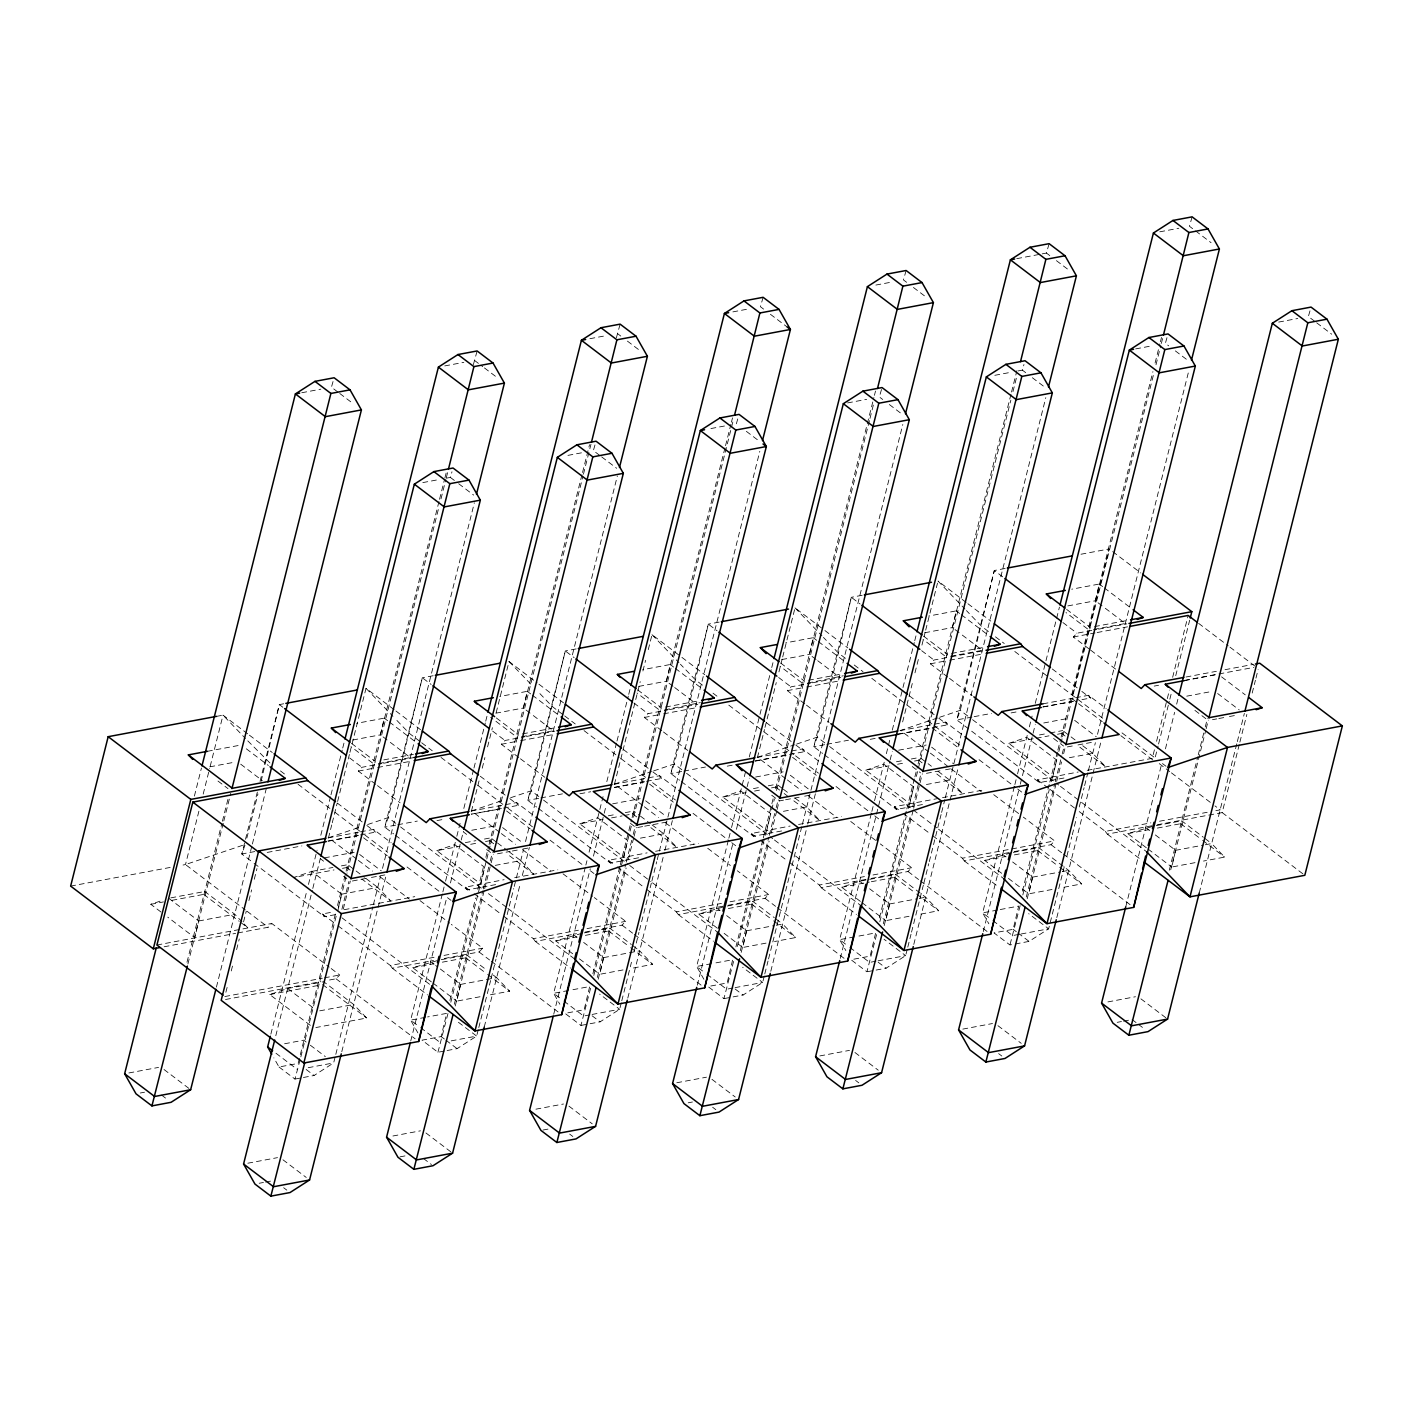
<?xml version="1.0" encoding="UTF-8"?>
<svg xmlns="http://www.w3.org/2000/svg" width="1413" height="1413" viewBox="0 0 1413 1413"><rect width="100%" height="100%" fill="white"/><g stroke="black" fill="none" stroke-linecap="round" stroke-linejoin="round"><path stroke-width="0.75" stroke-dasharray="5 3.75" d="M168.73 898.262L198.703 920.993L194.817 937.684L167.741 917.143M337.813 910.873L341.699 894.182L311.725 871.432L293.798 877.473L334.033 869.931M387.038 739.9L380.38 734.848L384.248 718.14L356.73 723.315M530.034 713.07L523.375 708.019L527.261 691.328L499.743 696.485M480.031 996.748L456.752 1001.128L460.62 984.419L435.663 965.468M673.03 686.259L666.371 681.207L670.257 664.499L642.738 669.674M623.027 969.936L599.748 974.299L603.634 957.608L583.657 942.436M816.025 659.447L809.366 654.396L813.252 637.687L785.734 642.844M766.04 943.125L742.743 947.487L746.629 930.778L726.653 915.624M959.038 632.618L952.38 627.566L956.248 610.875L928.73 616.033M909.036 916.295L885.739 920.658L889.625 903.967L869.649 888.812M1102.034 605.806L1095.375 600.755L1099.243 584.046L1071.725 589.203M1052.031 889.484L1028.752 893.846L1032.62 877.137L1012.644 861.983M1195.027 862.654L1171.748 867.034L1175.616 850.326L1152.319 832.646M444.318 1051.06L437.942 1052.261L422.028 1040.18L441.156 1036.577L446.685 1013.368L427.609 1016.936M1064.219 866.823L1048.64 928.818L1029.07 941.394L1009.942 944.979L994.01 932.898L1013.156 929.312L1018.685 906.086L999.609 909.654M194.393 796.084L201.441 768.054M198.897 811.203L185.492 864.562L181.164 865.374M203.189 794.124L209.619 768.513M210.166 766.376L223.024 715.155L247.646 733.824M186.993 962.253L221.894 823.284M222.406 821.253L228.341 797.639M187.911 963.949L223.289 823.09M223.819 820.953L230.778 793.294M257.343 792.092L241.8 854L252.344 862.001M260.027 781.424L279.332 704.592L283.66 703.78M246.833 838.103L257.943 793.929M261.105 781.301L279.332 704.592L282.847 707.259M216.419 987.122L251.867 846.034M252.379 844.003L266.81 786.529M225.886 992.262L227.493 985.868M231.255 970.943L232.862 964.549M236.607 949.624L239.274 938.956M243.566 921.894L246.251 911.226M248.918 900.576L251.602 889.907M254.287 879.239L256.954 868.589M270.872 1034.104L306.303 893.016M308.458 884.467L317.077 850.149M320.804 835.295L330.483 796.808M330.978 794.812L342.211 750.109M342.741 747.989L344.436 741.224M275.8 1035.729L312.308 890.367M312.785 888.459L320.362 858.292M356.641 859.086L328.505 837.732L331.719 824.927M332.249 822.79L337.071 803.591M337.619 801.454L349.4 754.489M349.947 752.352L366.02 688.325L394.156 709.679M335.358 914.052L298.161 1063.406L279.015 1066.992L273.857 1057.878M337.513 905.503L345.567 873.428M346.097 871.291L439.001 501.456M439.531 499.319L444.371 480.067M444.901 477.93L446.526 471.518M473.373 364.625L477.117 350.954M279.015 1066.992L294.946 1079.073L300.298 1058.991M300.845 1056.853L336.276 915.748M338.431 907.199L347.05 872.898M347.563 870.867L438.842 507.426M440.997 498.877L445.819 479.643M446.367 477.506L447.974 471.094M341.875 909.371L348.887 881.465M343.288 909.071L350.336 881.041M303.442 1077.483L314.075 1075.487L333.645 1062.912L335.252 1056.5M335.799 1054.363L372.838 906.863M373.385 904.726L380.397 876.767M382.517 868.377L474.344 502.816M341.787 1051.714L386.367 874.276M442.322 893.987L410.653 1020.115L417.877 1032.885M442.87 891.85L445.007 883.302M445.554 881.164L456.328 838.227M456.823 836.266L460.073 823.337M463.817 808.466L473.479 769.997M473.973 768.001L485.295 722.961M485.736 721.16L487.432 714.413M410.741 1040.975L446.72 897.75M450.447 882.931L460.673 842.166M461.221 840.029L463.376 831.48M499.637 832.257L471.5 810.921L479.537 778.899M482.222 768.23L484.906 757.562M487.573 746.876L492.413 727.677M496.157 712.735L509.033 661.514L537.152 682.868M449.899 1000.528L475.669 897.926M477.824 889.36L483.723 865.851M485.878 857.302L488.562 846.617M489.092 844.479L581.997 474.627M582.545 472.49L589.521 444.706M616.368 337.813L620.113 324.142M437.942 1052.261L448.133 1012.927M450.818 1002.241L486.302 860.976M486.796 858.998L490.046 846.069M490.558 844.038L582.915 476.34M583.445 474.203L590.97 444.265M454.297 1004.29L482.751 890.985M483.264 888.936L489.728 863.202M490.276 861.065L492.413 852.516M455.216 1006.003L484.2 890.561M484.694 888.636L490.647 864.897M491.194 862.76L493.331 854.211M478.265 1029.688L476.64 1036.1L457.088 1048.658L446.455 1050.654M478.795 1027.551L490.611 980.516M491.141 978.379L495.981 959.144M496.511 957.007L513.696 888.583M514.226 886.446L515.851 880.034M516.381 877.897L523.411 849.955M525.512 841.565L617.34 475.987M484.253 1027.039L520.231 883.796M522.315 875.495L529.363 847.464M585.335 867.176L553.649 993.304L559.848 1004.237M585.865 865.039L586.943 860.747M589.08 852.198L599.342 811.415M599.836 809.455L603.051 796.614M606.813 781.654L616.474 743.167M617.004 741.03L628.29 696.15M628.732 694.348L630.339 687.972M553.737 1014.163L590.263 868.783M593.442 856.119L603.687 815.354M604.216 813.217L606.265 805.039M642.632 805.445L614.496 784.091L640.23 681.649M642.915 670.981L645.6 660.313M648.267 649.627L652.029 634.684L680.165 656.038M592.895 973.716L619.742 866.823M620.289 864.685L628.343 832.61M628.873 830.473L631.558 819.787M632.106 817.65L724.993 447.815M725.54 445.678L730.91 424.289M731.439 422.151L732.517 417.877M590.599 988.252L580.937 1025.432L565.023 1013.351L584.152 1009.765L589.68 986.539L570.605 990.124M593.813 975.412L631.434 825.634M633.554 817.226L733.435 419.59M597.293 977.478L625.747 864.173M626.259 862.124L632.724 836.372M633.218 834.447L635.408 825.687M598.211 979.174L626.136 868.024M628.22 859.705L633.642 838.086M634.101 836.284L636.327 827.4M621.261 1002.859L619.653 1009.288L600.083 1021.846L589.451 1023.842M621.791 1000.722L631.452 962.253M634.137 951.567L638.976 932.315M639.506 930.178L651.322 883.143M651.87 881.006L656.692 861.771M657.239 859.634L658.847 853.222M659.376 851.085L759.805 451.312M627.796 998.073L664.304 852.71M664.852 850.573L672.358 820.635M728.331 840.346L696.644 966.474L703.886 979.244M728.861 838.209L731.016 829.661M731.545 827.523L746.046 769.802M749.279 756.979L759.47 716.356M759.982 714.36L771.198 669.656M771.745 667.537L773.441 660.772M697.28 985.214L733.259 841.971M736.438 829.29L746.682 788.525M747.141 786.723L749.279 778.21M785.628 778.634L757.492 757.28L759.099 750.868M759.646 748.749L764.468 729.532M764.998 727.395L776.267 682.567M778.934 671.899L782.166 659.094M782.696 656.957L795.024 607.873L823.161 629.227M735.908 946.904L762.755 840.011M763.285 837.874L771.339 805.799M771.869 803.661L773.494 797.25M775.631 788.701L873.905 397.477M874.435 395.34L875.512 391.065M733.594 961.423L723.933 998.62L708.019 986.539L727.165 982.953L732.676 959.727L713.6 963.295M737.356 946.463L764.733 837.432M765.281 835.295L774.43 798.822M776.549 790.397L869.454 420.562M869.984 418.425L873.746 403.464M740.288 950.649L768.743 837.361M769.273 835.313L775.737 809.561M776.214 807.635L778.351 799.122M741.207 952.362L769.131 841.194M771.215 832.875L776.655 811.274M777.097 809.472L779.34 800.57M764.256 976.047L762.649 982.459L743.079 995.035L732.446 997.013M764.786 973.91L768.018 961.087M768.548 958.95L801.842 826.393M802.39 824.256L902.801 424.483M770.792 971.261L807.3 825.881M807.777 823.991L815.372 793.823M871.326 813.535L839.64 939.663L845.857 950.596M871.856 811.398L874.011 802.849M874.541 800.694L884.22 762.225M886.357 753.677L890.137 738.61M892.274 730.15L902.465 689.544M902.978 687.53L914.282 642.509M914.741 640.707L916.436 633.96M840.276 958.385L889.678 761.713M890.137 759.911L892.274 751.398M902.642 721.919L912.286 683.503M914.97 672.835L918.733 657.893M921.947 645.087L925.162 632.282M925.692 630.145L937.49 583.18M879.434 917.938L906.281 811.044M906.828 808.907L914.335 778.987M914.882 776.85L917.567 766.146M918.097 764.009L1011.001 394.174M1011.531 392.037L1016.901 370.648M876.59 934.611L866.928 971.791L851.015 959.71L870.161 956.124L875.671 932.898L856.596 936.483M879.822 921.788L906.122 817.032M908.276 808.483L914.176 784.957M916.33 776.408L1010.843 400.162M1012.98 391.595L1016.742 376.635M883.284 923.837L910.679 814.806M912.798 806.364L918.733 782.749M919.209 780.824L920.87 774.183M884.202 925.55L913.204 810.108M913.681 808.183L922.336 773.759M907.252 949.236L905.645 955.647L886.075 968.205L866.928 971.791M907.8 947.099L911.014 934.258M911.544 932.121L923.36 885.103M923.908 882.948L928.73 863.714M929.277 861.577L941.093 814.542M941.623 812.404L944.838 799.581M945.385 797.444L1045.797 397.671M913.787 944.432L958.261 767.383M1014.322 786.705L982.653 912.851L988.853 923.784M1014.87 784.568L1017.007 776.02M1017.554 773.882L1027.216 735.396M1029.37 726.847L1032.073 716.055M1035.27 703.338L1045.479 662.715M1045.973 660.719L1059.432 607.131M983.271 931.573L1019.797 786.193M1020.31 784.162L1021.935 777.645M1022.447 775.649L1035.27 724.569M1022.429 891.126L1049.276 784.233M1049.824 782.096L1057.348 752.158M1057.878 750.02L1060.562 739.335M1061.092 737.197L1152.92 371.637M1155.075 363.07L1159.896 343.836M1160.444 341.699L1161.521 337.424M1020.133 905.645L1009.942 944.979M1022.818 894.959L1049.135 790.203M1051.272 781.654L1058.302 753.694M1058.832 751.557L1062.046 738.787M1062.558 736.756L1153.308 375.469M1155.993 364.784L1160.815 345.549M1161.362 343.412L1162.97 336.983M1026.297 897.025L1054.752 783.72M1055.264 781.672L1061.728 755.92M1062.205 753.994L1063.883 747.371M1027.198 898.721L1056.2 783.279M1056.677 781.371L1061.569 761.907M1063.636 753.694L1065.331 746.947M1066.903 856.137L1071.725 836.902M1072.273 834.765L1076.565 817.65M1079.249 806.964L1084.089 787.73M1084.619 785.593L1087.851 772.77M1088.381 770.633L1095.393 742.673M1097.512 734.283L1188.792 370.86M1056.8 917.62L1101.363 740.182M1154.439 749.808L1152.284 758.339L1086.685 770.421M1156.576 741.277L1166.749 700.76M1167.297 698.623L1169.434 690.092M1172.649 677.304L1188.174 615.45M1155.357 756.803L1158.042 746.135M1158.572 743.997L1169.293 701.307M1169.84 699.17L1171.448 692.776M1175.74 675.697L1189.675 620.201M1125.737 906.881L1161.716 763.656M1165.442 748.837L1174.609 712.346M1176.658 704.133L1178.265 697.757M1169.293 870.196L1197.747 756.891M1198.259 754.842L1204.724 729.108M1205.271 726.971L1207.409 718.422M1170.741 869.772L1205.642 730.804M1206.19 728.666L1208.327 720.118M1199.248 892.945L1236.781 743.75M1237.329 741.613L1244.358 713.371M1157.176 824.786L1222.174 812.599L1239.342 744.298M1239.872 742.161L1246.849 714.413M1252.201 693.059L1255.415 680.254M1255.963 678.134L1258.1 669.585M333.044 381.528L331.437 387.18L338.096 392.231M446.137 478.212L450.376 477.417L451.983 471.783M594.979 444.954L593.372 450.606L600.03 455.657M763.108 297.313L760.441 306.709L763.762 309.235M736.367 423.776L738.504 416.27M906.122 270.501L903.437 279.898L906.775 282.423M881.518 389.44L879.363 396.965L882.701 399.49M1042.193 253.863L1046.432 253.068L1049.117 243.672M1018.137 370.93L1022.376 370.135L1023.966 364.501M1192.113 216.86L1189.446 226.257L1211.082 242.683M1166.979 337.689L1165.372 343.324L1168.692 345.849M1309.975 310.86L1308.367 316.512L1315.026 321.563M171.98 900.328L203.719 894.376L204.761 891.497L234.735 914.229L241.959 921.753M342.494 868.341L346.733 867.547L347.757 864.685L354.416 869.737M485.489 841.53L489.728 840.735L490.77 837.856L495.751 841.653M442.375 962.165L465.654 957.802L466.696 954.923L486.673 970.077M624.263 815.495L632.724 813.906L633.766 811.044L638.764 814.824M585.371 935.353L608.65 930.973L609.692 928.111L631.328 944.52M771.498 787.889L775.719 787.094L776.761 784.215L781.76 788.012M728.366 908.524L751.663 904.161L752.687 901.282L774.342 917.708M914.494 761.059L918.715 760.282L919.757 757.403L926.416 762.455M871.362 881.712L894.659 877.332L895.683 874.47L925.656 897.202L938.674 910.731L917.496 914.706M1057.489 734.248L1061.728 733.453L1062.753 730.574L1069.411 735.643M1014.375 854.883L1037.654 850.52L1038.696 847.641L1068.652 870.39L1081.669 883.92L1060.492 887.894M1157.371 828.071L1180.65 823.708L1181.692 820.829L1203.328 837.255M375.734 784.303L358.337 771.092L361.975 767.294L381.475 763.638M237.808 932.951L268.134 927.264L271.773 923.484L329.229 967.075M518.748 757.474L501.332 744.28L504.971 740.483L524.47 736.827M329.529 980.004L336.029 978.785L339.668 974.988L330.96 968.382M661.743 730.662L644.328 717.451L647.966 713.671L667.484 709.997M444.353 958.473L479.042 951.973L482.663 948.176L451.33 924.402M804.739 703.851L787.324 690.639L790.962 686.842L810.479 683.186M585.194 932.05L622.038 925.144L625.676 921.364L594.325 897.573M947.734 677.021L930.337 663.81L933.958 660.03L949.147 657.186M728.19 905.238L765.034 898.332L768.672 894.535L737.339 870.761M1088.999 648.885L1073.332 636.998L1076.971 633.201L1096.47 629.544M871.185 878.427L908.029 871.503L911.668 867.723L880.334 843.932M1014.181 851.597L1051.025 844.691L1054.663 840.894L1023.33 817.12M664.552 709.909L700.318 702.597M328.505 837.732L359.414 827.312M367.645 824.538L388.257 817.597L398.802 825.598M160.958 912.003L150.802 904.302L162.76 900.275M807.547 683.097L843.331 675.785M471.5 810.921L502.41 800.5M510.641 797.727L531.253 790.785L541.797 798.787M614.496 784.091L651.587 771.604M653.654 770.897L674.248 763.956L684.793 771.957M436.811 850.661L454.739 844.621L484.694 867.352L480.826 884.061L436.811 850.661L460.09 846.281M757.492 757.28L794.583 744.775M796.649 744.086L817.244 737.144L827.806 745.146M579.807 823.832L597.734 817.791L627.69 840.541L623.822 857.232L579.807 823.832L603.086 819.469M937.578 717.963L900.505 730.45L928.624 751.804M939.645 717.274L960.257 710.315L970.802 718.334M722.802 797.02L740.73 790.98L770.703 813.711L766.817 830.42L722.802 797.02L746.082 792.658M865.798 770.191L883.726 764.15L913.699 786.9L909.813 803.591L865.798 770.191L889.095 765.828M1008.794 743.379L1026.721 737.339L1056.694 760.07L1052.809 776.779L1008.794 743.379L1034.21 738.61M310.365 1025.379L269.742 994.54L287.669 988.499L323.701 981.752L353.656 1004.484L366.673 1018.014L315.858 1027.551M431.354 981.858L412.737 967.728L439.143 960.098M572.671 953.757L555.733 940.899L582.138 933.269M717.362 928.217L698.729 914.087L725.134 906.457M860.358 901.388L841.724 887.258L859.652 881.217L895.683 874.47M1001.658 873.287L984.737 860.446L1011.143 852.816M1146.349 847.765L1127.733 833.635L1154.138 826.004M301.764 392.743L320.839 389.158M444.759 365.914L463.835 362.346M589.892 338.696L606.848 335.517M732.888 311.884L749.844 308.705M875.883 285.055L892.839 281.876M1016.759 258.65L1040.074 254.269M1159.773 231.82L1178.848 228.252M422.823 482.592L437.659 479.802M567.938 455.375L582.774 452.584M710.933 428.545L725.77 425.772M847.57 402.917L866.646 399.349M994.823 375.31L1009.659 372.52M1135.699 348.887L1152.655 345.708M1278.694 322.076L1297.77 318.49M216.525 716.373L223.024 715.155L245.456 738.487M433.155 675.732L422.328 677.763L384.795 827.17L393.591 833.847M576.168 648.92L565.324 650.951L527.791 800.359L536.587 807.035M719.164 622.109L708.319 624.14L670.804 773.547L679.582 780.206M862.16 595.279L851.333 597.31L813.8 746.718L822.596 753.394M1005.155 568.468L994.328 570.499L956.795 719.906L1039.438 782.608L1065.437 777.733M1080.998 554.232L1109.17 548.951L1071.637 698.358L1076.918 702.367M207.393 751.31L241.252 744.969M209.831 766.835L235.264 762.066M352.826 740.006L380.38 734.848M495.822 713.194L523.375 708.019M638.817 686.382L666.371 681.207M781.813 659.553L809.366 654.396M924.826 632.741L952.38 627.566M1067.822 605.912L1095.375 600.755M383.806 759.876L413.444 754.33M522.58 733.859L554.338 727.907M665.576 707.03L699.453 700.689M808.572 680.218L842.448 673.86M951.585 653.407L985.444 647.048M1094.58 626.577L1126.338 620.625M378.543 763.55L410.335 757.58L388.699 741.154M521.556 736.721L553.348 730.768L531.694 714.342M950.543 656.268L982.335 650.316L960.699 633.889M1093.538 629.456L1125.331 623.486L1103.694 607.06M383.647 763.232L413.991 757.545M526.643 736.42L554.814 731.139M669.638 709.591L697.828 704.31M812.634 682.779L840.823 677.498M951.302 656.78L983.819 650.669M1098.643 629.138L1126.815 623.857M358.337 771.092L375.505 767.877M377.66 767.471L412.013 761.024M501.332 744.28L518.518 741.048M520.655 740.642L555.009 734.212M644.328 717.451L661.514 714.236M663.651 713.83L698.022 707.383M787.324 690.639L804.509 687.407M806.664 687.018L841.018 680.571M930.337 663.81L947.505 660.595M949.66 660.189L984.013 653.742M1073.332 636.998L1095.004 632.936M1097.159 632.529L1127.503 626.842M70.65 886.092L170.337 867.405M254.799 851.562L241.8 854L245.261 844.426L185.492 864.562L245.279 909.919M328.063 837.909L358.39 832.222M360.562 831.815L373.562 829.378L391.154 842.713M395.64 825.139L384.795 827.17L388.257 817.597L422.328 677.763L431.124 684.44M397.795 824.733L417.312 821.077M471.041 811.097L516.557 802.566L534.149 815.902M538.636 798.327L527.791 800.359L531.253 790.785L565.324 650.951L574.12 657.628M540.808 797.921L562.48 793.859M614.037 784.286L659.553 775.737L677.145 789.09M681.631 771.498L670.804 773.547L674.248 763.956L695.39 679.794L708.319 624.14L717.115 630.799M683.804 771.092L705.476 767.029M757.05 757.456L802.566 748.925L820.141 762.261M824.627 744.686L813.8 746.718L817.244 737.144L838.386 652.983L851.333 597.31L860.111 603.987M826.799 744.28L848.471 740.218M900.046 730.645L945.562 722.096L963.136 735.449M971.967 717.062L956.795 719.906L960.257 710.315L994.328 570.499L1003.106 577.158M974.14 716.656L991.467 713.406M1043.041 703.815L1073.385 698.128M1075.558 697.722L1088.558 695.284L1106.149 708.62M1186.037 677.004L1216.363 671.316M1225.036 669.691L1253.207 664.41M267.216 852.428L301.887 845.928M327.887 841.053L358.231 835.366M360.386 834.959L375.558 832.116L373.562 829.378M436.97 820.6L443.399 819.381M501.385 808.519L471.324 814.153L501.067 808.784M503.523 808.112L518.553 805.286L516.557 802.566M579.966 793.77L590.705 791.757M614.319 787.341L644.381 781.689M646.518 781.301L661.549 778.475L659.553 775.737M727.253 766.146L733.7 764.945M755.178 760.918L787.377 754.878M789.531 754.471L804.562 751.663L802.566 748.925M870.249 739.335L876.696 738.134M898.173 734.106L930.372 728.066M932.527 727.66L947.558 724.834L945.562 722.096M1011.107 712.911L1017.554 711.71M1073.385 701.237L1041.169 707.277L1073.068 701.519M1081.969 699.629L1090.553 698.022L1088.558 695.284M1154.227 686.082L1158.554 685.27M1184.571 680.395L1253.914 667.378M328.434 841.159L358.072 835.613M614.425 787.536L644.063 781.972M755.319 761.112L787.059 755.143M898.315 734.283L930.072 728.331M1184.306 680.642L1216.063 674.69M324.513 857.868L354.186 852.304M471.748 830.261L497.182 825.492M612.624 803.838L640.177 798.663M755.637 777.026L783.191 771.851M898.633 750.197L926.186 745.04M1043.748 722.979L1069.182 718.21M1186.743 696.167L1212.177 691.399M170.849 897.856L204.761 891.497M311.725 871.432L332.92 867.458M341.398 865.869L347.757 864.685M465.336 842.625L475.934 840.647M484.412 839.057L490.77 837.856M608.332 815.813L616.81 814.224M625.288 812.634L633.766 811.044M753.447 788.595L759.805 787.394M768.283 785.805L776.761 784.215M896.443 761.766L902.801 760.583M911.279 758.993L919.757 757.403M1039.438 734.954L1047.916 733.365M1050.036 732.958L1062.753 730.574M150.802 904.302L163.502 901.918M470.67 844.303L477.029 843.119M611.564 817.88L622.144 815.902M754.56 791.068L763.02 789.478M897.555 764.239L906.016 762.649M1036.33 738.222L1049.029 735.837M352.367 881.006L369.323 877.826M371.442 877.438L377.801 876.237M379.92 875.848L386.279 874.647M497.482 853.788L510.199 851.403M512.318 851.015L520.796 849.425M522.916 849.019L529.274 847.835M642.597 826.57L636.239 827.771L627.92 821.448M644.717 826.181L651.075 824.98M653.195 824.591L670.151 821.412M783.473 800.164L779.234 800.959L769.255 793.364M785.593 799.758L802.549 796.579M804.668 796.173L811.027 794.989M926.469 773.335L943.425 770.156M945.544 769.767L954.022 768.177M1067.363 746.912L1075.841 745.322M1077.96 744.934L1084.319 743.733M1086.438 743.344L1094.916 741.754M1212.478 719.694L1216.717 718.899M1218.836 718.511L1227.314 716.921M1229.434 716.515L1235.792 715.331M198.703 920.993L234.735 914.229M341.699 894.182L377.73 887.417L390.747 900.946L361.958 879.116M495.292 865.374L520.726 860.605L533.743 874.135L506.649 853.576M640.407 838.156L663.721 833.776L676.739 847.305L649.662 826.764M783.42 811.327L806.735 806.964L819.734 820.494L790.962 798.663M926.416 784.515L949.73 780.135L962.73 793.664L933.958 771.834M1069.411 757.686L1092.726 753.323L1105.743 766.853L1076.953 745.022M156.931 945.014L271.773 923.484M335.27 914.67L324.442 916.701L322.447 913.964L333.185 911.95M344.171 909.689L414.768 896.654M495.61 884.609L467.438 889.89L465.442 887.152L504.105 879.681M514.685 877.703L557.782 869.843M638.623 857.779L610.434 863.06L608.438 860.34L647.101 852.869M655.561 851.28L698.623 843.42M781.619 830.968L753.447 836.249L751.451 833.511L790.097 826.057M798.575 824.468L841.618 816.608M922.442 804.545L896.443 809.437L894.447 806.699L984.631 789.779M1039.438 782.608L1037.442 779.87L1078.225 772.01M164.12 946.781L235.635 933.357M224.826 996.536L322.341 978.238M324.495 977.831L339.668 974.988M338.113 925.868L390.341 965.485L435.434 957.043M444.018 955.418L482.663 948.176M503.735 916.207L533.337 938.674L578.429 930.213M587.013 928.606L625.676 921.364M646.748 889.395L676.332 911.862L721.425 903.402M730.009 901.794L768.672 894.535M789.743 862.584L819.328 885.033L864.42 876.572M873.022 874.965L911.668 867.723M932.739 835.754L962.341 858.221L1009.571 849.354M1011.726 848.948L1054.663 840.894M1079.214 811.574L1105.337 831.392L1150.836 822.861M1159.508 821.236L1207.179 812.298M1215.851 810.673L1220.178 809.861L1214.968 805.887M225.515 999.503L320.857 981.629M390.341 965.485L392.337 968.223L433.508 960.504M533.337 938.674L535.333 941.411L576.522 933.675M676.332 911.862L678.328 914.582L726.017 905.645M819.328 885.033L821.324 887.77L869.013 878.833M962.341 858.221L964.337 860.941L1012.008 852.004M1105.337 831.392L1107.333 834.129L1155.004 825.192M441.262 959.692L466.696 954.923M584.258 932.88L609.692 928.111M727.253 906.051L752.687 901.282M1013.262 852.41L1038.696 847.641M1156.258 825.598L1181.692 820.829M269.742 994.54L320.539 985.02M412.737 967.728L433.897 963.754M555.733 940.899L576.91 936.925M698.729 914.087L719.906 910.113M841.724 887.258L869.26 882.101M984.737 860.446L1005.897 856.472M1127.733 833.635L1148.893 829.661M319.744 1010.843L353.656 1004.484M460.62 984.419L496.652 977.672L509.669 991.202L488.509 995.158M603.634 957.608L639.665 950.843L652.665 964.373L631.505 968.347M746.629 930.778L774.183 925.621M776.302 925.215L782.661 924.031L795.66 937.561L774.501 941.535M889.625 903.967L917.178 898.792M919.298 898.403L925.656 897.202M1032.62 877.137L1060.174 871.98M1062.293 871.574L1068.652 870.39M1175.616 850.326L1203.17 845.151M1205.289 844.762L1211.648 843.561L1224.665 857.108L1203.505 861.065M128.883 1072.962L158.556 1067.398M284.596 1043.765L303.671 1040.18L308.67 1043.977M425.49 1017.342L410.653 1020.115L418.972 1026.439M568.485 990.513L553.649 993.304L561.968 999.609M711.481 963.701L696.644 966.474L704.963 972.798M854.476 936.872L839.64 939.663L847.977 945.986M997.49 910.06L982.653 912.851L990.972 919.157M140.276 1093.008L144.532 1092.214M308.211 1067.698L333.645 1062.912M451.206 1040.869L476.64 1036.1L458.324 1022.2M589.98 1014.852L583.622 1016.035L563.628 1000.881M592.1 1014.446L619.653 1009.288L599.66 994.116M732.976 988.023L726.618 989.224L706.641 974.052M735.096 987.634L762.649 982.459L742.673 967.304M875.972 961.211L869.613 962.394L849.637 947.24M878.091 960.805L905.645 955.647L884.008 939.221M1018.967 934.382L1012.609 935.583L992.633 920.428M1021.087 933.993L1048.64 928.818L1028.664 913.663M294.946 1079.073L301.322 1077.872M580.937 1025.432L587.313 1024.231M723.933 998.62L730.327 997.419M247.823 1163.217L277.496 1157.636M392.938 1135.999L420.491 1130.824M535.933 1109.17L563.487 1104.012M676.809 1082.747L706.482 1077.183M819.823 1055.935L849.496 1050.371M962.818 1029.106L992.491 1023.542M1107.933 1001.905L1135.487 996.73M259.197 1183.264L263.454 1182.469M265.591 1182.063L271.967 1180.862M400.073 1156.841L406.449 1155.64M543.069 1130.029L549.463 1128.828M688.202 1102.811L692.458 1101.999M1117.206 1022.341L1121.445 1021.546M1123.582 1021.157L1129.958 1019.956M1316.686 322.818L1331.682 334.192M1046.432 253.068L1049.771 255.594M1056.429 260.663L1068.087 269.494M1175.351 350.901L1188.669 361.004M913.434 287.475L926.751 297.578M1022.376 370.135L1025.697 372.661M1032.355 377.73L1045.673 387.833M1112.685 551.618L1140.821 572.971M1198.63 623.38L1228.215 645.847M1229.964 647.154L1256.069 666.971M770.421 314.287L787.076 326.933M889.36 404.542L902.677 414.645M1099.243 584.046L1102.635 586.625M1104.33 587.896L1129.729 607.166M1221.574 676.862L1245.259 694.843M1217.635 693.518L1239.272 709.944M1066.638 609.392L1090.341 627.372L1089.299 630.251L1066.003 612.553M1194.921 710.386L1208.239 720.489M1062.894 622.532L1076.971 633.201M1090.748 650.21L1116.853 670.027M617.446 333.539L620.766 336.064M627.425 341.116L639.082 349.965M746.364 431.354L759.682 441.474M966.156 602.397L938.02 581.061L964.938 609.056M967.923 603.74L990.778 621.084M1052.261 668.95L1080.115 690.092M1081.846 691.416L1090.553 698.022M988.429 631.505L981.399 626.153L966.439 610.61M995.459 636.839L1004.254 643.498M1014.799 651.499L1048.199 676.862M1049.947 678.187L1104.454 719.553M1122.028 732.888L1155.445 758.233M1162.475 763.568L1165.99 766.235M1159.261 763.621L1169.699 771.551M1171.448 772.876L1213.219 804.58M956.248 610.875L959.639 613.436M961.335 614.726L988.411 635.267M1078.561 703.692L1102.264 721.672M1120.88 735.714L1154.28 761.077M1222.174 812.599L1304.817 875.301M1074.639 720.347L1096.276 736.774M1071.089 736.897L1076.07 740.695M1082.729 745.746L1092.726 753.323M1204.989 838.51L1211.648 843.561M1061.728 733.453L1065.102 736.032M1180.65 823.708L1200.962 839.11M1202.657 840.399L1224.665 857.108M923.643 636.203L947.346 654.184L946.304 657.063L923.007 639.383M1053.586 738.469L1063.565 746.046M921.665 650.687L933.958 660.03M949.483 678.346L972.109 695.514M1145.66 827.594L1150.659 831.374M1148.045 849.036L1171.748 867.034M972.55 719.659L1058.708 785.027M1060.457 786.37L1079.797 801.047M1081.563 802.372L1146.597 851.739M1037.442 779.87L1047.881 787.8M1049.629 789.125L1077.483 810.267M1107.333 834.129L1140.733 859.475M474.432 360.35L482.769 366.673M484.429 367.928L496.087 376.776M601.691 456.911L616.686 468.286M824.909 630.551L847.782 647.896M909.265 695.779L937.119 716.903M938.85 718.228L947.558 724.834M845.416 658.317L838.386 652.983L823.443 637.422M854.211 664.993L863.007 671.652M871.803 678.328L905.203 703.674M906.952 705.016L961.458 746.364M979.032 759.699L1015.965 787.712M1017.713 789.055L1022.994 793.064M813.252 637.687L816.643 640.266M818.339 641.537L845.416 662.096M932.174 727.942L959.268 748.484M817.703 660.701L839.34 677.127M931.626 747.159L953.28 763.585M993.728 794.671L1021.581 815.796M930.39 753.147L981.381 791.828M1051.025 844.691L1061.587 852.693M1063.335 854.035L1130.153 904.726M928.076 763.709L931.414 766.252M938.073 771.304L949.73 780.135M918.715 760.282L922.106 762.843M1037.654 850.52L1057.966 865.939M1059.662 867.229L1081.669 883.92M780.647 663.033L804.35 681.013L803.308 683.892L779.994 666.194M912.25 766.553L920.57 772.876M778.651 677.498L790.962 686.842M806.487 705.158L829.113 722.343M1002.665 854.406L1005.985 856.932M1008.44 878.427L1028.752 893.846M829.555 746.488L936.801 827.859M938.55 829.201L1003.601 878.55M894.447 806.699L901.406 811.98M903.154 813.305L931.008 834.429M824.344 754.719L896.443 809.437M964.337 860.941L997.737 886.304M1140.927 998.85L1165.902 1017.802M339.774 393.485L353.091 403.588M450.376 477.417L457.035 482.469M458.695 483.741L473.673 495.098M681.914 657.381L704.769 674.725M766.252 722.591L794.106 743.733M795.855 745.057L804.562 751.663M702.42 685.128L695.39 679.794L680.43 664.251M712.982 693.147L718.246 697.139M728.79 705.14L762.208 730.486M763.956 731.828L793.841 754.507M795.607 755.849L818.463 773.176M836.037 786.529L872.951 814.542M874.718 815.866L879.981 819.876M670.257 664.499L673.63 667.077M675.326 668.367L702.42 688.908M792.569 757.315L816.272 775.313M1013.156 929.312L1016.336 931.732M1017.925 932.933L1029.07 941.394M1132.096 1019.55L1136.864 1023.189M1138.454 1024.39L1144.83 1029.212M674.69 687.53L696.344 703.939M790.291 775.242L808.607 789.143M850.732 821.483L878.586 842.625M787.394 779.958L801.454 790.626M808.483 795.978L836.62 817.315M908.029 871.503L918.574 879.522M920.34 880.847L988.923 932.88M783.42 789.266L788.419 793.064M795.077 798.115L806.735 806.964M775.719 787.094L782.502 792.234M784.18 793.523L789.266 797.374M894.659 877.332L914.97 892.751M916.666 894.04L938.674 910.731M637.652 689.844L661.337 707.825L660.313 710.704L636.998 693.024M633.907 702.985L647.966 713.671M663.474 731.987L687.848 750.48M859.652 881.217L862.99 883.743M862.054 902.677L885.739 920.658M686.559 773.3L772.699 838.668M774.465 840.011L793.806 854.671M795.554 856.013L860.605 905.38M751.451 833.511L758.41 838.792M760.141 840.117L787.995 861.259M681.349 781.548L753.447 836.249M821.324 887.77L856.49 914.458M997.931 1025.679L1021.246 1043.359M538.918 684.192L563.54 702.879M623.257 749.42L651.11 770.544M652.859 771.869L661.549 778.475M562.939 714.625L552.395 706.624L537.435 691.063M564.705 715.949L575.25 723.968M584.046 730.627L619.194 757.315M620.961 758.64L645.564 777.327M652.594 782.661L675.449 800.005M693.041 813.34L729.956 841.353M731.722 842.696L736.985 846.687M527.261 691.328L530.634 693.889M532.33 695.178L559.424 715.737M649.574 784.144L673.277 802.125M878.127 962.165L886.075 968.205M998.638 1053.621L1001.817 1056.041M645.635 800.8L665.611 815.955M707.736 848.295L730.362 865.48M644.381 806.788L658.458 817.456M665.488 822.79L693.624 844.144M765.034 898.332L775.578 906.334M777.344 907.658L845.91 959.71M640.425 816.096L650.404 823.673M652.082 824.927L663.721 833.776M776.002 918.98L782.661 924.031M632.724 813.906L639.488 819.045M751.663 904.161L771.975 919.58M773.653 920.852L795.66 937.561M496.334 717.945L518.341 734.654L517.317 737.515L490.664 717.309M492.66 731.139L504.971 740.483M520.479 758.799L544.853 777.291M716.656 908.047L719.994 910.573M724.127 933.357L742.743 947.487M543.563 800.111L627.955 864.155M629.703 865.48L650.792 881.5M652.559 882.825L717.61 932.191M608.438 860.34L615.414 865.621M617.145 866.946L644.999 888.071M538.353 808.36L610.434 863.06M678.328 914.582L713.494 941.27M854.936 1052.491L878.25 1070.189M395.923 711.004L420.544 729.691M480.261 776.232L508.115 797.374M509.846 798.681L518.553 805.286M419.944 741.436L409.399 733.435L394.439 717.875M421.692 742.779L426.973 746.771M428.74 748.113L432.254 750.78M441.033 757.456L476.199 784.127M477.965 785.469L506.084 806.805M507.85 808.148L532.454 826.817M550.046 840.17L583.445 865.515M590.475 870.85L593.99 873.517M384.248 718.14L387.639 720.718M389.334 721.99L416.411 742.549M506.578 810.956L530.264 828.936M735.113 988.994L743.079 995.035M855.642 1080.45L858.821 1082.853M502.639 827.612L522.616 842.784M562.992 873.799L592.595 896.248M501.385 833.599L515.462 844.268M522.492 849.602L550.628 870.956M622.038 925.144L632.582 933.145M634.349 934.488L701.166 985.197M497.429 842.907L507.408 850.485M509.069 851.756L520.726 860.605M633.006 945.792L639.665 950.843M489.728 840.735L496.493 845.875M608.65 930.973L628.962 946.392M630.657 947.681L652.665 964.373M351.643 743.485L375.346 761.466L374.304 764.345L351.007 746.647M463.27 831.851L466.608 834.376M486.584 849.531L493.243 854.582M349.665 757.969L361.975 767.294M377.483 785.628L400.109 802.796M573.66 934.858L576.999 937.384M579.436 958.879L599.748 974.299M400.568 826.941L481.427 888.3M488.456 893.634L506.048 906.987M507.797 908.312L574.614 959.003M465.442 887.152L472.401 892.433M474.15 893.758L502.004 914.9M395.34 835.189L467.438 889.89M535.333 941.411L570.499 968.099M711.94 1079.32L735.237 1097M249.394 735.166L272.267 752.511M337.265 803.043L365.119 824.185M366.85 825.51L375.558 832.116M269.918 762.932L246.957 740.041M280.463 770.933L285.726 774.925M298.037 784.268L333.203 810.956M334.952 812.281L363.088 833.635M364.854 834.959L387.71 852.304M407.032 866.981L440.45 892.327M447.479 897.661L450.994 900.328M246.339 748.819L268.346 765.51M363.565 837.785L387.268 855.766M592.118 1015.806L600.083 1021.846M712.647 1107.262L715.826 1109.682M240.705 764.186L262.341 780.612M359.626 854.441L381.28 870.867M419.997 900.611L449.599 923.078M358.39 860.411L372.449 871.097M379.496 876.431L409.381 899.11M479.042 951.973L489.587 959.975M491.335 961.299L558.153 1012.008M356.094 870.991L364.413 877.314M366.073 878.568L377.73 887.417M493.331 975.129L496.652 977.672M346.733 867.547L350.106 870.125M465.654 957.802L485.966 973.204M487.662 974.493L509.669 991.202M217.991 781.053L227.988 788.631M320.274 858.662L323.595 861.188M343.589 876.36L346.909 878.886M430.665 961.688L433.985 964.214M433.049 983.13L456.752 1001.128M341.946 917.796L431.601 985.832M322.447 913.964L336.365 924.544M254.11 863.343L324.442 916.701M392.337 968.223L427.503 994.911M568.944 1106.132L592.241 1123.83M441.156 1036.577L444.353 1038.997M445.943 1040.215L457.088 1048.658M569.651 1134.074L572.83 1136.494M420.632 1027.693L440.609 1042.865M247.045 911.261L268.134 927.264M336.029 978.785L415.157 1038.82M203.719 894.376L239.274 921.347M240.969 922.636L247.734 927.776L243.407 923.254M322.659 984.614L366.673 1018.014M287.669 988.499L314.304 1008.705M310.348 1045.231L325.326 1056.606M425.931 1132.961L450.906 1151.895M306.126 1069.447L314.075 1075.487M423.458 1158.483L431.424 1164.524M275.977 1053.25L297.613 1069.676M164.014 1069.517L188.989 1088.469M282.936 1159.773L306.25 1177.453M161.524 1095.057L167.9 1099.879M283.642 1187.715L286.821 1190.135M795.024 607.873L821.942 635.868M652.029 634.684L678.947 662.697M509.033 661.514L531.465 684.846M366.02 688.325L392.938 716.32"/><path stroke-width="1.5" d="M325.891 838.315L258.72 850.926L221.187 1000.316L303.83 1063.035L418.672 1041.487L431.106 987.97M429.252 996.253L474.98 1030.942L561.668 1014.675L573.607 963.295M572.265 969.424L617.976 1004.113L704.681 987.864L717.61 932.191L760.971 977.301L847.676 961.034L885.209 811.627L821.907 763.603M847.676 961.034L857.62 918.22M858.609 913.928L860.605 905.38L903.967 950.472L990.672 934.223L1028.205 784.816L964.902 736.774M990.672 934.223L1001.623 887.117M1001.252 888.971L1046.98 923.66L1133.668 907.393L1141.633 873.146M1142.622 868.854L1145.607 856.013M267.975 781.884L361.41 409.911L350.035 389.847L330.889 393.45L231.944 788.648M476.481 494.25L504.406 383.1L493.031 363.035L473.903 366.621L448.504 468.957M386.897 872.139L480.332 500.149L468.975 480.102L449.829 483.688L350.866 878.904M619.477 467.438L647.401 356.27L636.027 336.223L616.898 339.809L591.499 442.128M529.91 845.327L623.345 473.337L611.97 453.29L592.824 456.876L493.879 852.074M762.49 440.626L790.415 329.459L779.04 309.394L759.894 312.979L734.513 415.316M672.906 818.498L766.341 446.526L754.966 426.461L735.82 430.047L636.874 825.263M905.486 413.797L933.41 302.629L922.035 282.582L902.889 286.168L877.508 388.487M815.902 791.686L909.336 419.696L897.962 399.649L878.815 403.235L779.87 798.433M1048.481 386.985L1076.406 275.818L1065.031 255.753L1045.885 259.356L1020.504 361.675M958.897 764.857L1052.332 392.885L1040.957 372.82L1021.829 376.423L922.866 771.622M1191.477 360.156L1219.401 248.988L1208.027 228.941L1188.898 232.527L1163.5 334.846M1101.893 738.045L1195.327 366.055L1183.97 346.008L1164.824 349.594L1065.861 744.81M1244.906 711.216L1338.341 339.244L1326.966 319.179L1307.82 322.782L1208.874 717.981M216.525 716.373L108.183 736.685L70.65 886.092L153.293 948.812L159.793 947.593M153.293 948.812L190.826 799.405L305.667 777.856L307.663 780.594L335.517 801.736M215.889 989.259L190.649 1089.741L171.079 1102.299L151.933 1105.902L136.019 1093.821L124.644 1073.756L156.331 947.628M307.663 780.594L192.822 802.125L156.931 945.014L223.077 995.211M201.971 765.917L295.405 393.927L314.975 381.369L334.122 377.766L350.035 389.847M187.364 966.086L151.933 1105.902M271.791 1054.239L267.64 1046.945L270.342 1036.241M344.966 739.087L438.401 367.115L457.971 354.539L477.117 350.954L493.031 363.035M341.257 1053.851L309.571 1179.979L290.018 1192.554L270.872 1196.14L254.958 1184.059L243.584 1164.012L274.723 1040.003M320.91 856.154L414.345 484.182L433.897 471.606L453.043 468.021L468.975 480.102M303.83 1063.035L341.363 913.628L456.205 892.098L418.672 1041.487M304.696 1062.753L270.872 1196.14M487.98 712.276L581.414 340.286L600.967 327.728L620.113 324.142L636.027 336.223M484.253 1027.039L452.584 1153.167L433.014 1165.725L413.868 1169.328L397.954 1157.247L386.579 1137.182L410.212 1043.112M463.906 829.343L557.34 457.353L576.91 444.795L596.039 441.209L611.97 453.29M437.429 962.677L439.001 956.371M453.061 1014.552L413.868 1169.328M630.975 685.446L724.41 313.474L743.98 300.898L763.108 297.313L779.04 309.394M627.266 1000.21L595.58 1126.355L576.009 1138.913L556.863 1142.499L540.949 1130.418L529.575 1110.371L553.207 1016.3M606.901 802.513L700.336 430.541L719.906 417.965L739.052 414.38L754.966 426.461M576.186 952.698L574.614 959.003L617.976 1004.113L655.508 854.706L742.196 838.457L704.681 987.864M578.835 942.171L582.015 929.56M583.057 925.338L586.236 912.727M587.296 908.506L588.885 902.201M561.668 1014.675L599.2 865.268L535.898 817.244M596.056 987.74L556.863 1142.499M773.971 658.635L867.405 286.645L886.975 274.087L906.122 270.501L922.035 282.582M770.262 973.398L738.575 1099.526L719.005 1112.102L699.877 1115.687L683.945 1103.606L672.57 1083.541L696.733 987.351M749.897 775.702L843.331 403.712L862.901 391.154L882.048 387.568L897.962 399.649M718.669 927.988L721.831 915.359M722.891 911.155L726.07 898.527M727.112 894.323L730.291 881.694M731.351 877.491L734.513 864.862M735.572 860.658L738.752 848.03L798.504 827.894L885.209 811.627L882.436 819.293M739.6 958.773L699.877 1115.687M916.966 631.823L1010.401 259.833L1029.971 247.275L1049.117 243.672L1065.031 255.753M913.257 946.586L881.571 1072.714L862.001 1085.272L842.872 1088.858L826.941 1076.777L815.584 1056.73L839.746 960.522M892.91 748.872L986.345 376.9L1005.897 364.342L1025.043 360.739L1040.957 372.82M864.314 890.649L865.886 884.326M868.536 873.817L870.125 867.494M872.757 856.985L874.347 850.661M876.996 840.152L878.568 833.829M882.595 931.962L842.872 1088.858M1059.98 604.994L1153.414 233.021L1172.967 220.446L1192.113 216.86L1208.027 228.941M1056.253 919.757L1024.566 1045.885L1005.014 1058.461L985.868 1062.046L969.954 1049.965L958.579 1029.9L982.741 933.71M1035.906 722.061L1129.34 350.088L1148.91 337.513L1168.039 333.927L1183.97 346.008M1004.131 876.449L1005.72 870.143M1008.37 859.616L1009.942 853.311M1012.591 842.784L1014.181 836.478M1016.812 825.951L1018.402 819.646M1021.051 809.119L1022.623 802.814M1025.061 907.27L985.868 1062.046M1190.205 618.064L1191.813 611.67L1142.587 574.314M1199.248 892.945L1167.58 1019.073L1148.01 1031.631L1128.863 1035.234L1112.949 1023.153L1101.575 1003.089L1125.737 906.881M1178.901 695.249L1272.336 323.259L1291.906 310.701L1311.034 307.098L1326.966 319.179M1148.186 845.416L1149.776 839.11M1152.425 828.583L1153.997 822.278M1156.646 811.751L1158.236 805.445M1160.868 794.918L1162.457 788.613M1133.668 907.393L1171.2 757.986L1107.898 709.962M1168.056 880.458L1128.863 1035.234M1255.38 664.004L1259.707 663.192L1342.35 725.893L1304.817 875.301L1189.976 896.849L1144.247 862.142M597.134 871.009L599.2 865.268L512.495 881.535L452.743 901.671L456.205 892.098L392.902 844.056M739.441 846.104L742.196 838.457L678.911 790.415M1025.432 792.481L1028.205 784.816L941.5 801.083L881.747 821.218M468.869 811.504L429.87 818.816L426.231 822.613L403.588 805.445M611.882 784.692L572.866 792.004L569.227 795.784L546.601 778.616M754.878 757.863L715.861 765.175L712.223 768.972L689.597 751.804M897.873 731.051L858.857 738.363L855.218 742.161L830.862 723.65M1043.041 703.815L1001.852 711.551L998.232 715.331L973.857 696.839M1183.864 677.41L1144.866 684.722L1141.227 688.52L1118.601 671.334M279.297 780.382L285.267 778.369L270.042 766.8M422.293 753.553L428.263 751.539L418.107 743.839M565.288 726.741L571.276 724.728L561.102 717.009M708.284 699.912L714.271 697.898L704.116 690.198M851.297 673.1L857.267 671.087L847.111 663.386M994.293 646.289L1000.263 644.275L990.107 636.557M1137.288 619.459L1143.258 617.446L1133.102 609.745M396.223 871.291L404.206 868.606L388.964 857.055M539.236 844.479L547.202 841.795L531.959 830.226M682.232 817.65L690.198 814.965L676.65 804.704M825.227 790.838L833.193 788.154L819.646 777.874M595.756 874.841L655.508 854.706L572.866 792.004M968.223 764.027L976.189 761.342L960.964 749.773M1256.21 709.715L1262.198 707.701L1248.65 697.421M1024.743 794.389L1084.495 774.253L1171.2 757.986L1167.739 767.577L1227.508 747.442L1342.35 725.893M299.644 393.132L295.405 393.927L325.379 416.676L361.41 409.911M585.653 339.491L581.414 340.286L611.37 363.035L647.401 356.27M728.649 312.679L724.41 313.474L754.383 336.206L790.415 329.459L787.076 326.933M1014.64 259.038L1010.401 259.833L1040.374 282.565L1076.406 275.818M504.406 383.1L468.374 389.847L438.401 367.115M933.41 302.629L897.379 309.394L867.405 286.645M1219.401 248.988L1183.37 255.753L1153.414 233.021M704.575 429.746L700.336 430.541L730.309 453.273L766.341 446.526L763.002 444M1133.579 349.294L1129.34 350.088L1159.296 372.82L1195.327 366.055M480.332 500.149L444.3 506.914L414.345 484.182M623.345 473.337L587.313 480.102L557.34 457.353M909.336 419.696L873.305 426.461L843.331 403.712M1052.332 392.885L1016.3 399.632L986.345 376.9M1338.341 339.244L1302.309 346.008L1272.336 323.259M285.832 703.374L357.365 689.95M435.328 675.326L500.361 663.139M578.323 648.514L643.357 636.309M721.337 621.702L788.525 609.091M864.332 594.873L931.52 582.28M1007.328 568.061L1072.343 555.857M192.663 759.399L188.335 754.895L207.393 751.31M335.676 732.588L331.331 728.066L350.389 724.498M477.223 704.257L474.326 701.254L493.384 697.686M620.219 677.445L617.34 674.425L634.26 671.263M766.111 653.618L760.335 647.613L777.274 644.434M909.107 626.807L903.331 620.802L922.389 617.216M1050.671 598.494L1046.327 593.972L1065.384 590.404M285.267 778.369L232.35 788.295L188.335 754.895M415.563 753.924L428.263 751.539M558.559 727.112L571.276 724.728M701.572 700.283L714.271 697.898M844.568 673.471L857.267 671.087M987.563 646.642L1000.263 644.275M1130.559 619.83L1143.258 617.446M413.991 757.545L448.663 751.045L450.659 753.783L478.512 774.907M556.987 730.733L591.676 724.215L593.672 726.953L621.526 748.095M702.155 703.497L734.672 697.404L736.668 700.141L764.521 721.266M845.151 676.686L877.667 670.592L879.663 673.312L907.517 694.454M985.991 650.263L1020.663 643.763L1022.659 646.5L1050.513 667.643M1128.969 623.451L1191.813 611.67M414.168 760.618L450.659 753.783M557.164 733.806L593.672 726.953M700.159 706.977L736.668 700.141M843.155 680.165L879.663 673.312M986.168 653.336L1022.659 646.5M1129.676 626.436L1188.174 615.45L1196.882 622.056M310.154 848.136L307.257 845.133L326.315 841.565M453.149 821.324L450.27 818.321L469.31 814.736M610.204 788.33L593.266 791.492L637.281 824.892L690.198 814.965M742.037 770.686L736.261 764.68L753.2 761.501M883.602 742.373L879.257 737.869L898.315 734.283M1026.597 715.543L1022.253 711.039L1041.31 707.471M1168.145 687.23L1165.266 684.228L1184.306 680.642M404.206 868.606L351.272 878.533L307.257 845.133M547.202 841.795L494.285 851.721L450.27 818.321M833.193 788.154L780.276 798.08L736.261 764.68M976.189 761.342L923.272 771.251L879.257 737.869M1262.198 707.701L1209.281 717.627L1165.266 684.228M190.649 1089.741L154.618 1096.488L124.644 1073.756M309.571 1179.979L273.539 1186.743L243.584 1164.012M452.584 1153.167L416.552 1159.932L386.579 1137.182M595.58 1126.355L559.548 1133.102L529.575 1110.371M738.575 1099.526L702.544 1106.291L672.57 1083.541M881.571 1072.714L845.539 1079.461L815.584 1056.73M1024.566 1045.885L988.535 1052.65L958.579 1029.9M1167.58 1019.073L1131.548 1025.82L1101.575 1003.089M1172.967 220.446L1188.898 232.527M1291.906 310.701L1307.82 322.782M1029.971 247.275L1045.885 259.356M1148.91 337.513L1164.824 349.594M886.975 274.087L902.889 286.168M1005.897 364.342L1021.829 376.423M743.98 300.898L759.894 312.979M862.901 391.154L878.815 403.235M1046.327 593.972L1064.943 608.102M1004.873 578.5L1061.145 621.19M1144.866 684.722L1227.508 747.442L1189.976 896.849L1146.597 851.739M994.293 623.751L1020.663 643.763M600.967 327.728L616.898 339.809M719.906 417.965L735.82 430.047M1103.959 722.961L1119.202 734.513L1066.267 744.439L1022.253 711.039M903.331 620.802L921.947 634.932M861.877 605.312L919.898 649.344M1001.852 711.551L1084.495 774.253L1046.98 923.66L1003.601 878.55M849.531 649.238L877.667 670.592M457.971 354.539L473.903 366.621M576.91 444.795L592.824 456.876M760.335 647.613L778.952 661.743M718.881 632.141L776.903 676.173M858.857 738.363L941.5 801.083L903.967 950.472L858.256 915.783M706.535 676.05L734.672 697.404M314.975 381.369L330.889 393.45M433.897 471.606L449.829 483.688M617.34 674.425L635.956 688.555M575.868 658.953L632.141 701.66M715.861 765.175L798.504 827.894L760.971 977.301L715.261 942.612M565.288 704.204L591.676 724.215M474.326 701.254L494.638 716.674M432.873 685.782L489.145 728.472M422.293 731.033L448.663 751.045M331.331 728.066L349.947 742.196M284.596 708.584L346.15 755.284M429.87 818.816L512.495 881.535L474.98 1030.942L431.601 985.832M274.016 753.836L305.667 777.856M108.183 736.685L190.826 799.405M258.72 850.926L341.363 913.628M192.822 802.125L258.968 852.339M267.64 1046.945L272.638 1050.724"/></g></svg>
